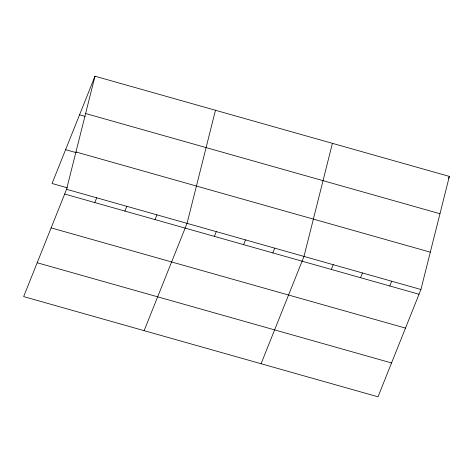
<?xml version="1.0" encoding="UTF-8"?>
<svg xmlns="http://www.w3.org/2000/svg" width="473" height="473" viewBox="0 0 473 473"><rect width="100%" height="100%" fill="white"/><g stroke="black" fill="none" stroke-linecap="round" stroke-linejoin="round"><path stroke-width="0.71" d="M66.569 189.289L94.99 76.2L449.35 176.405L420.929 289.494L378.01 396.8L23.65 296.595L66.569 189.289L420.929 289.494M215.475 110.274L187.048 223.362L144.129 330.662M332.413 143.343L303.985 256.431L261.072 363.731M94.99 76.2L52.071 183.506L67.485 187.864M94.789 202.562L96.687 197.809M124.907 211.076L126.811 206.329M155.026 219.596L156.93 214.843M214.381 236.382L216.285 231.628M243.619 244.647L245.517 239.894M272.85 252.913L274.754 248.159M331.319 269.45L333.223 264.697M360.556 277.716L362.454 272.962M389.787 285.982L391.691 281.228M448.534 178.445L449.35 176.405M85.613 113.52L439.973 213.725M79.553 114.797L85.158 116.382M75.946 151.975L430.306 252.174M65.611 149.663L76.118 152.631M64.665 194.042L419.025 294.247M51.131 227.885L405.491 328.091M37.184 262.752L391.543 362.957"/></g></svg>
